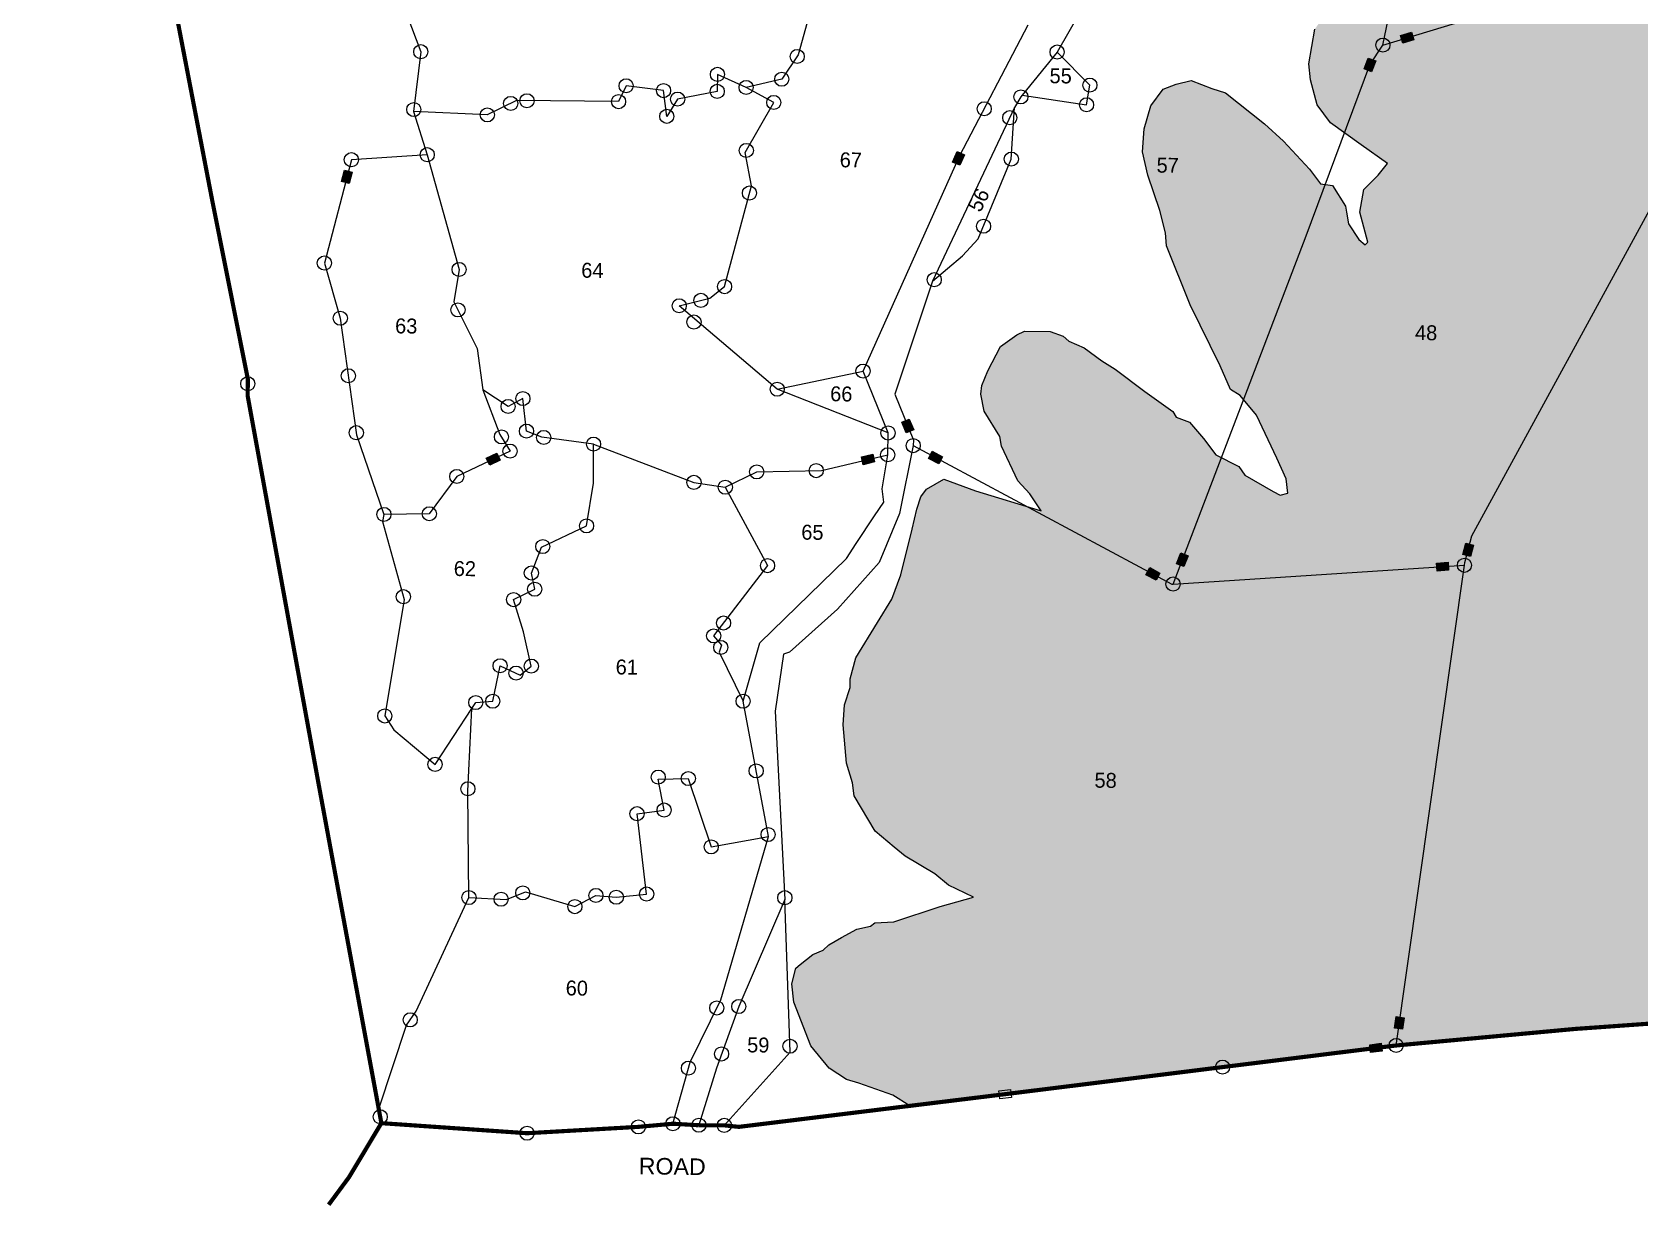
# Model space of a CAD drawing. Header units: metres. Extents: x 278900 to 282293, y 2048818 to 2051307.
# Drawn here: x 279355 to 280147, y 2048845 to 2049424 of the extents above; entities that cross this region are included whole.
import ezdxf
from ezdxf.enums import TextEntityAlignment as Align

# ---------------------------------------------------------------- set-up
doc = ezdxf.new("R2010")
doc.units = ezdxf.units.M
doc.header["$MEASUREMENT"] = 0
doc.linetypes.add('DIVIDE', pattern=[1.25, 0.5, -0.25, 0, -0.25, 0, -0.25])
for name, color, linetype in [('POLY_HATCH', 12, 'Continuous'), ('POLY_PARCEL', 6, 'Continuous'), ('POLY_ROAD', 30, 'Continuous'), ('SYM_STONE', 1, 'Continuous'), ('TEXT_MAPOUT', 7, 'Continuous'), ('TEXT_PARCEL', 7, 'Continuous'), ('V_BOUND_LINE', 7, 'Continuous'), ('V_DIVIDE_LINE', 7, 'DIVIDE')]:
    doc.layers.add(name, color=color, linetype=linetype)
doc.styles.get("Standard").update_dxf_attribs({"font": 'arial.ttf'})
doc.styles.add('TEXT_MAP', font='KRDEV050.TTF')

# ---------------------------------------------------------------- blocks, each defined once
blk = doc.blocks.new('STONE')
blk.add_circle((0, 0), 0.851)
blk = doc.blocks.new('STONESQUAREFILLED')
blk.add_hatch(color=256).paths.add_polyline_path([(0.7, -0.48), (0.7, 0.48), (-0.7, 0.48), (-0.7, -0.48)])
blk.add_lwpolyline([(-0.7, 0.48), (0.7, 0.48), (0.7, -0.48), (-0.7, -0.48)], close=True)
blk = doc.blocks.new('STONESQUARE')
blk.add_lwpolyline([(-0.7, 0.48), (0.7, 0.48), (0.7, -0.48), (-0.7, -0.48)], close=True)

msp = doc.modelspace()

# ---------------------------------------------------------------- hatches: boundary and pattern name
at = {"layer": 'POLY_HATCH'}
h = msp.add_hatch(dxfattribs=at)
h.set_pattern_fill('ZIGZAG', color=256, scale=40.908146, angle=-0.76055, style=0)
h.set_pattern_definition([(359.23945, (278753.173, 2048557.4505), (5.180943, 5.045192), [5.113518, -5.113518]), (89.23945, (278758.286, 2048557.3826), (-5.045192, 5.180943), [5.113518, -5.113518])])
h.paths.add_polyline_path([(280945.56, 2049077.72), (280953.31, 2049087.44), (280969.54, 2049101.06), (280976.86, 2049108.18), (280983.7, 2049109.89), (280990.74, 2049111.2), (281008.5, 2049119.79), (281020.08, 2049131.26), (281030.73, 2049137.47), (281050.65, 2049157.45), (281055.78, 2049166.4), (281053.69, 2049175.05), (281051.78, 2049182.09), (281043.97, 2049183.2), (281037.44, 2049189.3), (281025, 2049189.66), (281018.78, 2049189.15), (281014, 2049192.02), (280996.93, 2049190.04), (280986.07, 2049188.18), (280980.27, 2049189.46), (280962.71, 2049189.91), (280952.22, 2049185.04), (280937.71, 2049180.02), (280930.67, 2049178.51), (280923.24, 2049177.61), (280915.83, 2049178.91), (280901.75, 2049176.09), (280894.07, 2049171.38), (280886.16, 2049165.07), (280878.5, 2049161.76), (280871.67, 2049160.85), (280858.52, 2049162.61), (280853.92, 2049163.67), (280837.91, 2049165.89), (280831.29, 2049165.77), (280826.81, 2049161.22), (280820.81, 2049161.9), (280812.85, 2049167.02), (280808.53, 2049173.69), (280793.79, 2049181.91), (280778.99, 2049185.11), (280768.77, 2049185.85), (280755.63, 2049193.24), (280747.67, 2049197.55), (280742.31, 2049201.83), (280736.88, 2049201.1), (280724.68, 2049197.26), (280713.39, 2049193.4), (280708.51, 2049188.26), (280700.95, 2049177.93), (280695.69, 2049158.96), (280690.12, 2049147.41), (280683.78, 2049138.47), (280671.44, 2049130.82), (280650.92, 2049126.08), (280636.3, 2049119.34), (280621.32, 2049109.11), (280605.54, 2049098.7), (280593.71, 2049083.62), (280587.5, 2049069.07), (280584.74, 2049057.68), (280576.63, 2049051.18), (280564.08, 2049044.58), (280565.14, 2049034.19), (280561.37, 2049021.06), (280561.93, 2049018.06), (280566.89, 2049015.2), (280579.7, 2049020.62), (280593.99, 2049021.65), (280607.93, 2049018.73), (280612.75, 2049015.32), (280620.07, 2049017.05), (280635.52, 2049013.2), (280647, 2049008.49), (280670.14, 2049011.83), (280672.22, 2049007.85), (280683.76, 2049007.4), (280690.44, 2049004.25), (280697.08, 2049005.37), (280705.78, 2049010.86), (280720.28, 2049015.88), (280725.48, 2049014.41), (280731.87, 2049012.32), (280739.51, 2049014.02), (280747.8, 2049018.93), (280757.63, 2049019), (280770.56, 2049026.24), (280781.42, 2049027.9), (280788.22, 2049026.81), (280799.96, 2049026.05), (280803.72, 2049022.19), (280817.58, 2049023.41), (280822.59, 2049023.54), (280826.58, 2049022.09), (280832, 2049022.42), (280839.7, 2049027.73), (280843.54, 2049033.85), (280866.95, 2049040.79), (280883.61, 2049042.18), (280898.07, 2049043.79), (280912.88, 2049047.89), (280934.53, 2049062.64)])
h.paths.add_polyline_path([(280745.24, 2049101.46), (280746.87, 2049105.38), (280751.12, 2049108.48), (280755.87, 2049110), (280768.77, 2049111.14), (280781.37, 2049108.87), (280787.69, 2049110.1), (280797.96, 2049110.49), (280806.35, 2049108.8), (280807.32, 2049103), (280800.97, 2049099.67), (280796.48, 2049098.42), (280792.28, 2049099), (280784.92, 2049099.36), (280779.63, 2049096.8), (280773.81, 2049093.99), (280765.13, 2049093.84), (280757.79, 2049095.52), (280752.27, 2049095.85), (280750.16, 2049095.62), (280747.02, 2049096.45)], flags=16)
h.paths.add_polyline_path([(280297.94, 2049398.74), (280297.83, 2049404.76), (280294.04, 2049412.4), (280284.79, 2049419.13), (280290.74, 2049426.72), (280289.87, 2049435.09), (280287.47, 2049444.84), (280286.52, 2049460.6), (280291.46, 2049480.95), (280289.54, 2049497.7), (280289.44, 2049508.51), (280286.79, 2049514.19), (280286.46, 2049518.47), (280284.77, 2049523.16), (280279.58, 2049528.09), (280274.98, 2049532.81), (280278.36, 2049538.21), (280281.58, 2049546.53), (280283.58, 2049554.34), (280284.54, 2049565.94), (280282.71, 2049570.29), (280278.97, 2049573.31), (280276.59, 2049577.12), (280272.01, 2049578.53), (280267.15, 2049579.13), (280257.13, 2049577.11), (280249.03, 2049577.75), (280236.66, 2049581.97), (280238.63, 2049587.61), (280238.36, 2049595.48), (280234.07, 2049605.52), (280231.38, 2049612.43), (280222.64, 2049620.24), (280220.83, 2049632.04), (280210.8, 2049641.02), (280213.65, 2049661.98), (280213.36, 2049664.77), (280213.08, 2049668.54), (280210.07, 2049675.78), (280206.67, 2049679.26), (280199.41, 2049687.38), (280193.38, 2049689.59), (280189.36, 2049682.44), (280179.06, 2049696.16), (280160.24, 2049685.12), (280156.62, 2049688.41), (280150.8, 2049695.82), (280142.03, 2049699.1), (280136.12, 2049696.24), (280128.72, 2049700.18), (280124.7, 2049703.61), (280122.4, 2049717.87), (280118.59, 2049730.23), (280117.24, 2049727.07), (280116.06, 2049708.76), (280112.79, 2049702.07), (280109.95, 2049686.02), (280103.98, 2049673), (280092.34, 2049670.35), (280081.82, 2049658.48), (280077.3, 2049656.67), (280068.25, 2049651.55), (280062.43, 2049649.94), (280059.58, 2049647.18), (280052.5, 2049635.67), (280049.8, 2049629.35), (280049.38, 2049619.36), (280051.59, 2049615.95), (280051.52, 2049610.1), (280055.2, 2049599), (280062.48, 2049590.67), (280061.27, 2049580.44), (280054.1, 2049566.57), (280050.57, 2049556.02), (280049.1, 2049547.25), (280045.21, 2049542.8), (280037.47, 2049536.82), (280031.35, 2049534.64), (280023.5, 2049537.68), (280019.23, 2049538.86), (280014.95, 2049539.59), (280008.82, 2049535.84), (280011, 2049530.18), (280006.71, 2049530.01), (280003.35, 2049531.86), (279997.28, 2049533.52), (279990.76, 2049534.28), (279986.89, 2049531.85), (279981.14, 2049523.21), (279975.68, 2049520.13), (279972.43, 2049512.96), (279970.6, 2049493.6), (279968, 2049484.63), (279967.46, 2049478.32), (279972.44, 2049462.71), (279975.56, 2049460.19), (279979.56, 2049455.18), (279989.62, 2049449.18), (280010.54, 2049442.46), (280004, 2049442.55), (279996.28, 2049438.59), (279986.87, 2049425.87), (279983.93, 2049408.78), (279984.73, 2049400.89), (279987.95, 2049388.45), (279994.6, 2049379.57), (280009.79, 2049368.78), (280022.74, 2049359.59), (280018.16, 2049353.79), (280011, 2049346.77), (280009.14, 2049335.67), (280012.93, 2049320.79), (280011.63, 2049319.53), (280008.53, 2049322.14), (280003.49, 2049329.91), (280002.57, 2049335.63), (280002.04, 2049338.49), (279995.61, 2049348.7), (279989.62, 2049349.63), (279984.25, 2049356.84), (279971.48, 2049370.62), (279962.15, 2049379.08), (279942.81, 2049394.48), (279936.04, 2049396.54), (279925.99, 2049400.41), (279918.5, 2049398.75), (279912.1, 2049396.2), (279906.05, 2049388.03), (279902.82, 2049376.66), (279902.01, 2049365.26), (279904.5, 2049353.82), (279910.41, 2049336.4), (279913.34, 2049325.39), (279913.7, 2049319.02), (279925.43, 2049289.98), (279940.18, 2049259.95), (279945.29, 2049248.25), (279950.08, 2049245.33), (279958.08, 2049235.57), (279968.11, 2049214.37), (279972.81, 2049204.22), (279973.59, 2049197.18), (279969.85, 2049196.14), (279966.36, 2049197.94), (279952.41, 2049206.02), (279949.4, 2049210.23), (279938.06, 2049216.09), (279932.02, 2049224.07), (279925.1, 2049232.06), (279918.54, 2049234.56), (279916.82, 2049237.43), (279903.12, 2049247.27), (279888.48, 2049258.31), (279881.94, 2049262.34), (279873.25, 2049268.82), (279865.6, 2049271.99), (279862.78, 2049274.45), (279856.44, 2049276.72), (279843.71, 2049276.89), (279839.96, 2049275.19), (279831.97, 2049269.44), (279825.66, 2049257.46), (279822.71, 2049250.26), (279822.22, 2049245.87), (279823.86, 2049237.51), (279831.6, 2049225.12), (279832.41, 2049220.28), (279840.53, 2049203.28), (279846.38, 2049196.84), (279851.97, 2049188.43), (279819.61, 2049198.29), (279804.03, 2049203.97), (279795.4, 2049199.04), (279792.72, 2049195.34), (279790.66, 2049189.23), (279788.33, 2049179.38), (279782.73, 2049156.91), (279778.4, 2049144.9), (279771.22, 2049133.37), (279760.67, 2049115.95), (279757.89, 2049105.68), (279757.84, 2049101.29), (279755.09, 2049092.77), (279754.3, 2049082.9), (279756.1, 2049064.1), (279759.05, 2049054.4), (279759.84, 2049048.03), (279770.15, 2049030.56), (279779.48, 2049022.75), (279784.91, 2049018.29), (279799.51, 2049009.54), (279806.24, 2049003.96), (279818.68, 2048998.09), (279802.15, 2048993.49), (279779.43, 2048985.89), (279769.93, 2048985.43), (279767.93, 2048983.7), (279761.11, 2048982.25), (279753.59, 2048978.18), (279747.39, 2048974.53), (279744.5, 2048971.94), (279739.43, 2048969.81), (279733.21, 2048964.85), (279730.99, 2048963.12), (279729.13, 2048955.25), (279730.11, 2048946.24), (279738.39, 2048924.84), (279747.46, 2048913.75), (279755.95, 2048908.15), (279762.08, 2048906.32), (279778.9, 2048900.39), (279787.18, 2048895.17), (279835.95, 2048901.16), (280026.95, 2048924.94), (280115.05, 2048933.08), (280205.62, 2048939.52), (280278.78, 2048923.9), (280341.18, 2048913.27), (280440.14, 2048892.57), (280444.54, 2048907.23), (280447.44, 2048918.2), (280449.09, 2048925.39), (280453.6, 2048940.15), (280460.22, 2048952.5), (280469.15, 2048958.6), (280472.1, 2048964.77), (280482, 2048971.57), (280494.04, 2048977.39), (280499.3, 2048976.84), (280508.26, 2048985.09), (280513.55, 2048987.65), (280520.53, 2048990.19), (280527.72, 2048991.29), (280534.7, 2048998.26), (280545.19, 2049006.1), (280549.03, 2049009.25), (280559.62, 2049009.11), (280560.99, 2049007.29), (280565.64, 2049011.62), (280566.89, 2049015.2), (280561.93, 2049018.06), (280561.37, 2049021.06), (280565.14, 2049034.19), (280564.08, 2049044.58), (280562.01, 2049069.16), (280563.19, 2049082.72), (280562.34, 2049093.82), (280561.86, 2049102.61), (280564.94, 2049109.16), (280566.52, 2049122.51), (280566.87, 2049134.49), (280567.4, 2049144.06), (280567.51, 2049152.45), (280569.6, 2049174.3), (280570.37, 2049186.86), (280571.4, 2049189.64), (280573.39, 2049203.79), (280577.1, 2049212.13)])
h.paths.add_polyline_path([(280188.4, 2049507.42), (280185.89, 2049513.13), (280178.97, 2049516.58), (280176.91, 2049516.86), (280168.79, 2049527.55), (280152.03, 2049548.67), (280145.14, 2049554.95), (280137.92, 2049555.31), (280130.17, 2049554.9), (280125.49, 2049552.64), (280122.51, 2049545.98), (280118.16, 2049548.87), (280118.07, 2049561.77), (280119.03, 2049575.44), (280120.09, 2049577.23), (280122.05, 2049589.07), (280124.38, 2049608.78), (280126.51, 2049613.14), (280128.93, 2049620.59), (280126.99, 2049630.16), (280127.09, 2049637.64), (280131.68, 2049653.06), (280137.97, 2049660.2), (280143.45, 2049664.52), (280146.57, 2049666.02), (280153.52, 2049664.38), (280157.85, 2049659.94), (280163.25, 2049653), (280172.43, 2049630.59), (280180.15, 2049609.33), (280181.62, 2049603.12), (280182.08, 2049579.38), (280191.86, 2049557.57), (280191.97, 2049546.22), (280190.29, 2049536.95), (280191.27, 2049529.32), (280193.2, 2049518.97), (280195.3, 2049513.35), (280189.97, 2049509.21)], flags=16)

# ---------------------------------------------------------------- linework, layer by layer
for points in [[(279984.25, 2049356.84), (279989.62, 2049349.63), (279995.61, 2049348.7), (280002.04, 2049338.49), (280002.57, 2049335.63), (280003.49, 2049329.91), (280008.53, 2049322.14), (280011.63, 2049319.53), (280012.93, 2049320.79), (280009.14, 2049335.67), (280011, 2049346.77), (280018.16, 2049353.79), (280022.74, 2049359.59), (280009.79, 2049368.78), (279994.6, 2049379.57), (279987.95, 2049388.45), (279984.73, 2049400.89), (279983.93, 2049408.78), (279986.87, 2049425.87)], [(279778.9, 2048900.39), (279762.08, 2048906.32), (279755.95, 2048908.15), (279747.46, 2048913.75), (279738.39, 2048924.84), (279730.11, 2048946.24), (279729.13, 2048955.25), (279730.99, 2048963.12), (279733.21, 2048964.85), (279739.43, 2048969.81), (279744.5, 2048971.94), (279747.39, 2048974.53), (279753.59, 2048978.18), (279761.11, 2048982.25), (279767.93, 2048983.7), (279769.93, 2048985.43), (279779.43, 2048985.89), (279802.15, 2048993.49), (279818.68, 2048998.09), (279806.24, 2049003.96), (279799.51, 2049009.54), (279784.91, 2049018.29), (279779.48, 2049022.75), (279770.15, 2049030.56), (279759.84, 2049048.03), (279759.05, 2049054.4), (279756.1, 2049064.1), (279754.3, 2049082.9), (279755.09, 2049092.77), (279757.84, 2049101.29), (279757.89, 2049105.68), (279760.67, 2049115.95), (279771.22, 2049133.37), (279778.4, 2049144.9), (279782.73, 2049156.91), (279788.33, 2049179.38), (279790.66, 2049189.23), (279792.72, 2049195.34), (279795.4, 2049199.04), (279804.03, 2049203.97), (279819.61, 2049198.29), (279851.97, 2049188.43), (279846.38, 2049196.84), (279840.53, 2049203.28), (279832.41, 2049220.28), (279831.6, 2049225.12), (279823.86, 2049237.51), (279822.22, 2049245.87), (279822.71, 2049250.26), (279825.66, 2049257.46), (279831.97, 2049269.44), (279839.96, 2049275.19), (279843.71, 2049276.89), (279856.44, 2049276.72), (279862.78, 2049274.45), (279865.6, 2049271.99), (279873.25, 2049268.82), (279881.94, 2049262.34), (279888.48, 2049258.31), (279903.12, 2049247.27), (279916.82, 2049237.43), (279918.54, 2049234.56), (279925.1, 2049232.06), (279932.02, 2049224.07), (279938.06, 2049216.09), (279949.4, 2049210.23), (279952.41, 2049206.02), (279966.36, 2049197.94), (279969.85, 2049196.14), (279973.59, 2049197.18), (279972.81, 2049204.22), (279968.11, 2049214.37), (279958.08, 2049235.57), (279950.08, 2049245.33), (279945.29, 2049248.25), (279940.18, 2049259.95), (279925.43, 2049289.98), (279913.7, 2049319.02), (279913.34, 2049325.39), (279910.41, 2049336.4), (279904.5, 2049353.82), (279902.01, 2049365.26), (279902.82, 2049376.66), (279906.05, 2049388.03), (279912.1, 2049396.2), (279918.5, 2049398.75), (279925.99, 2049400.41), (279936.04, 2049396.54), (279942.81, 2049394.48), (279962.15, 2049379.08), (279971.48, 2049370.62), (279984.25, 2049356.84)], [(280439.98, 2048892.03), (280210.28, 2048938.16), (280103.12, 2048931.97), (280026.31, 2048924.86), (279787.18, 2048895.17)], [(279787.18, 2048895.17), (279778.9, 2048900.39)]]:
    msp.add_lwpolyline(points, dxfattribs=at)
at = {"layer": 'POLY_PARCEL'}
for points in [[(280020.44, 2049417.95), (280149.47, 2049457.24), (280160.37, 2049459.49), (280193.56, 2049470.78), (280215.54, 2049627.83)], [(280020.44, 2049417.95), (280048.49, 2049553.42)], [(279522.14, 2049478.13), (279546.16, 2049414.68), (279542.6, 2049385.21)], [(279744.41, 2049456.92), (279732.24, 2049413.09), (279724.1, 2049401.13), (279706.53, 2049397.09)], [(279916.99, 2049152.34), (279982.57, 2049324.02), (280014.05, 2049408.18), (280020.44, 2049417.95)], [(279842.67, 2049393.3), (279874.37, 2049388.51), (279876, 2049398.23), (279859.84, 2049414.51)], [(279706.53, 2049397.09), (279692.41, 2049403.5), (279692.3, 2049395.14), (279672.79, 2049391.31), (279667.42, 2049382.83), (279665.83, 2049395.49), (279647.38, 2049397.87), (279643.68, 2049390.09), (279593.28, 2049390.57), (279578.97, 2049383.56), (279542.6, 2049385.21)], [(279721.88, 2049248.37), (279673.54, 2049289.45), (279688.61, 2049293.23), (279695.93, 2049298.92), (279709.11, 2049348.57), (279706.07, 2049365.07), (279720.15, 2049389.67), (279706.53, 2049397.09)], [(279542.6, 2049385.21), (279549.33, 2049363.92)], [(279820.97, 2049322.4), (279837.27, 2049361.77), (279838.88, 2049387.23)], [(279549.33, 2049363.92), (279511.95, 2049361.46), (279498.64, 2049310.53), (279506.5, 2049283.36), (279514.55, 2049225.8), (279528, 2049186.66)], [(279549.33, 2049363.92), (279565.08, 2049307.36), (279562.53, 2049291.45), (279573.9, 2049268.35), (279576.73, 2049247.97)], [(280060.64, 2049161.59), (280060.84, 2049163.03), (280064.21, 2049176.11), (280156.81, 2049345.64), (280163.6, 2049349.37)], [(279798.41, 2049301.63), (279813.27, 2049314.02), (279820.97, 2049322.4)], [(279721.88, 2049248.37), (279764.18, 2049257.29)], [(279576.73, 2049247.97), (279585.2, 2049226.07), (279590.15, 2049217.84), (279563.9, 2049205.35), (279550.38, 2049186.95), (279528, 2049186.66)], [(279631.32, 2049221.28), (279605.85, 2049224.7), (279598.28, 2049227.69), (279596.49, 2049243.73), (279589.2, 2049239.84), (279576.73, 2049247.97)], [(279776.5, 2049226.79), (279721.88, 2049248.37)], [(279571.3, 2049090.97), (279573.26, 2049093.94), (279581.64, 2049094.61), (279585.28, 2049112.08), (279595.14, 2049107.48), (279600.65, 2049111.88), (279596.79, 2049128.85), (279591.94, 2049144.67), (279602.32, 2049149.78), (279600.68, 2049157.78), (279605.71, 2049170.55), (279627.89, 2049180.99), (279631.25, 2049202.11), (279631.32, 2049221.28)], [(279631.32, 2049221.28), (279631.32, 2049221.28)], [(279631.32, 2049221.28), (279680.83, 2049202.45), (279696.27, 2049200.05)], [(279788.89, 2049220.56), (279916.46, 2049152.31), (279916.99, 2049152.34)], [(279696.27, 2049200.05), (279711.75, 2049207.62), (279743.62, 2049208.28), (279776.34, 2049216.04)], [(279696.27, 2049200.05), (279717.09, 2049161.41), (279690.54, 2049126.78), (279694.42, 2049122.27), (279693.29, 2049118.8), (279705.04, 2049094.6)], [(279528, 2049186.66), (279527.37, 2049183.17), (279537.95, 2049144.71), (279528.41, 2049087.34), (279532.8, 2049080.47), (279553.2, 2049063.48), (279571.3, 2049090.97)], [(279916.99, 2049152.34), (280060.64, 2049161.59)], [(280026.95, 2048924.94), (280060.64, 2049161.59)], [(279569.33, 2049050.25), (279571.3, 2049090.97)], [(279569.91, 2048997.84), (279588.42, 2048996.9), (279597.74, 2049000.64), (279622.12, 2048993.36), (279632.5, 2048998.89), (279642.54, 2048997.98), (279657.5, 2048999.58), (279652.75, 2049039.15), (279666.12, 2049040.96), (279663.26, 2049056.14), (279678.05, 2049056.48), (279689.33, 2049022.81), (279717.55, 2049027.97)], [(279569.91, 2048997.84), (279569.33, 2049050.25)], [(279525.44, 2048893.7), (279539.16, 2048934.98), (279543.89, 2048941.87), (279569.91, 2048997.84)], [(279695.78, 2048885.58), (279728.27, 2048921.66), (279725.66, 2048996.9)]]:
    msp.add_lwpolyline(points, dxfattribs=at)
at = {"layer": 'POLY_ROAD'}
for points in [[(280017.31, 2049552.06), (279952.26, 2049522.53), (279933.51, 2049511.12), (279903.96, 2049475.33), (279897.97, 2049466.22), (279872.06, 2049435.68), (279859.84, 2049414.51)], [(279764.18, 2049257.29), (279811.89, 2049363.6), (279845.59, 2049427.86)], [(279859.84, 2049414.51), (279842.67, 2049393.3)], [(279842.67, 2049393.3), (279841.96, 2049392.42), (279838.88, 2049387.23)], [(279838.88, 2049387.23), (279798.41, 2049301.63)], [(279798.41, 2049301.63), (279779.88, 2049245.86), (279789.09, 2049223.25), (279788.89, 2049220.56)], [(279776.5, 2049226.79), (279764.18, 2049257.29)], [(279776.34, 2049216.04), (279776.5, 2049226.79)], [(279788.89, 2049220.56), (279782.11, 2049187.13), (279772.12, 2049163.03), (279751.65, 2049139.94), (279727.91, 2049118.72), (279724.89, 2049117.81), (279720.87, 2049089.63), (279725.66, 2048996.9)], [(279705.04, 2049094.6), (279713.22, 2049123.44), (279755.97, 2049164.97), (279760.83, 2049172.35), (279769.88, 2049186.01), (279774.41, 2049192.76), (279773.54, 2049199.26), (279776.34, 2049216.04)], [(279717.55, 2049027.97), (279705.04, 2049094.6)], [(279670.45, 2048886.37), (279678.94, 2048916.79), (279694.08, 2048947.47), (279717.55, 2049027.97)], [(279725.66, 2048996.9), (279702.94, 2048944.15), (279691.89, 2048913.76), (279683.26, 2048885.63)]]:
    msp.add_lwpolyline(points, dxfattribs=at)
at = {"layer": 'V_BOUND_LINE', "const_width": 2.05}
for points in [[(279355.62, 2049788.16), (279359.91, 2049774.53), (279443.25, 2049341.95), (279460.93, 2049253.29), (279460.82, 2049245.12), (279495.65, 2049054.6), (279525.44, 2048893.7)], [(280026.95, 2048924.94), (280115.05, 2048933.08), (280205.62, 2048939.52), (280278.78, 2048923.9), (280341.18, 2048913.27), (280438.02, 2048893.02), (280444.13, 2048889.94)], [(279695.78, 2048885.58), (279702.97, 2048884.83), (279835.95, 2048901.16), (280026.95, 2048924.94)], [(279525.44, 2048893.7), (279526.74, 2048886.66)], [(279526.74, 2048886.66), (279598.55, 2048881.7), (279653.42, 2048884.83), (279670.45, 2048886.37)], [(279670.45, 2048886.37), (279683.26, 2048885.63)], [(279683.26, 2048885.63), (279695.78, 2048885.58)]]:
    msp.add_lwpolyline(points, dxfattribs=at)
at = {"layer": 'V_DIVIDE_LINE', "ltscale": 10, "const_width": 2.05, "flags": 128}
msp.add_lwpolyline([(279526.74, 2048886.66), (279510.8, 2048860.03), (279500.75, 2048846.44)], dxfattribs=at)

# ---------------------------------------------------------------- block references
at = {"layer": 'SYM_STONE'}
for name, p, xscale, yscale, zscale, rotation in [('STONESQUAREFILLED', (280032.39, 2049421.58), 4.090814584522034, 4.090814584522034, 4.090814584522034, 16.93860440466578), ('STONE', (279546.16, 2049414.68), 4.090814584522034, 4.090814584522034, 4.090814584522034, 359.2394459106715), ('STONE', (279731.74, 2049412.35), 4.090814584522034, 4.090814584522034, 4.090814584522034, 359.2394459106715), ('STONE', (279859.84, 2049414.51), 4.090814584522034, 4.090814584522034, 4.090814584522034, 359.2394459106715), ('STONE', (280020.44, 2049417.95), 4.090814584522034, 4.090814584522034, 4.090814584522034, 359.2394459106715), ('STONESQUAREFILLED', (280014.05, 2049408.18), 4.090814584522034, 4.090814584522034, 4.090814584522034, 69.61005789759663), ('STONE', (279647.38, 2049397.87), 4.090814584522034, 4.090814584522034, 4.090814584522034, 359.2394459106715), ('STONE', (279692.41, 2049403.5), 4.090814584522034, 4.090814584522034, 4.090814584522034, 359.2394459106715), ('STONE', (279706.53, 2049397.09), 4.090814584522034, 4.090814584522034, 4.090814584522034, 359.2394459106715), ('STONE', (279724.1, 2049401.13), 4.090814584522034, 4.090814584522034, 4.090814584522034, 359.2394459106715), ('STONE', (279876, 2049398.23), 4.090814584522034, 4.090814584522034, 4.090814584522034, 359.2394459106715), ('STONE', (279590.48, 2049389.2), 4.090814584522034, 4.090814584522034, 4.090814584522034, 359.2394459106715), ('STONE', (279598.52, 2049390.52), 4.090814584522034, 4.090814584522034, 4.090814584522034, 359.2394459106715), ('STONE', (279643.68, 2049390.09), 4.090814584522034, 4.090814584522034, 4.090814584522034, 359.2394459106715), ('STONE', (279665.83, 2049395.49), 4.090814584522034, 4.090814584522034, 4.090814584522034, 359.2394459106715), ('STONE', (279672.79, 2049391.31), 4.090814584522034, 4.090814584522034, 4.090814584522034, 359.2394459106715), ('STONE', (279692.3, 2049395.14), 4.090814584522034, 4.090814584522034, 4.090814584522034, 359.2394459106715), ('STONE', (279720.15, 2049389.67), 4.090814584522034, 4.090814584522034, 4.090814584522034, 359.2394459106715), ('STONE', (279841.96, 2049392.42), 4.090814584522034, 4.090814584522034, 4.090814584522034, 359.2394459106715), ('STONE', (279874.37, 2049388.51), 4.090814584522034, 4.090814584522034, 4.090814584522034, 359.2394459106715), ('STONE', (279542.72, 2049386.17), 4.090814584522034, 4.090814584522034, 4.090814584522034, 359.2394459106715), ('STONE', (279578.97, 2049383.56), 4.090814584522034, 4.090814584522034, 4.090814584522034, 359.2394459106715), ('STONE', (279667.42, 2049382.83), 4.090814584522034, 4.090814584522034, 4.090814584522034, 359.2394459106715), ('STONE', (279823.93, 2049386.54), 4.090814584522034, 4.090814584522034, 4.090814584522034, 359.2394459106715), ('STONE', (279836.49, 2049382.17), 4.090814584522034, 4.090814584522034, 4.090814584522034, 359.2394459106715), ('STONE', (279706.62, 2049366.03), 4.090814584522034, 4.090814584522034, 4.090814584522034, 359.2394459106715), ('STONE', (279511.95, 2049361.46), 4.090814584522034, 4.090814584522034, 4.090814584522034, 359.2394459106715), ('STONE', (279549.33, 2049363.92), 4.090814584522034, 4.090814584522034, 4.090814584522034, 359.2394459106715), ('STONESQUAREFILLED', (279811.23, 2049362.12), 4.090814584522033, 4.090814584522033, 4.090814584522033, 65.82978067476574), ('STONE', (279837.27, 2049361.77), 4.090814584522034, 4.090814584522034, 4.090814584522034, 359.2394459106715), ('STONESQUAREFILLED', (279509.73, 2049352.97), 4.090814584522034, 4.090814584522034, 4.090814584522034, 75.35415591671321), ('STONE', (279708.17, 2049345.03), 4.090814584522034, 4.090814584522034, 4.090814584522034, 359.2394459106715), ('STONE', (279823.56, 2049328.66), 4.090814584522034, 4.090814584522034, 4.090814584522034, 359.2394459106715), ('STONE', (279498.64, 2049310.53), 4.090814584522034, 4.090814584522034, 4.090814584522034, 359.2394459106715), ('STONE', (279565.08, 2049307.36), 4.090814584522034, 4.090814584522034, 4.090814584522034, 359.2394459106715), ('STONE', (279799.24, 2049302.33), 4.090814584522034, 4.090814584522034, 4.090814584522034, 359.2394459106715), ('STONE', (279695.93, 2049298.92), 4.090814584522034, 4.090814584522034, 4.090814584522034, 359.2394459106715), ('STONE', (279564.5, 2049287.45), 4.090814584522034, 4.090814584522034, 4.090814584522034, 359.2394459106715), ('STONE', (279673.54, 2049289.45), 4.090814584522034, 4.090814584522034, 4.090814584522034, 359.2394459106715), ('STONE', (279684.26, 2049292.13), 4.090814584522034, 4.090814584522034, 4.090814584522034, 359.2394459106715), ('STONE', (279506.5, 2049283.36), 4.090814584522034, 4.090814584522034, 4.090814584522034, 359.2394459106715), ('STONE', (279680.83, 2049281.46), 4.090814584522034, 4.090814584522034, 4.090814584522034, 359.2394459106715), ('STONE', (279510.47, 2049254.98), 4.090814584522034, 4.090814584522034, 4.090814584522034, 359.2394459106715), ('STONE', (279764.18, 2049257.29), 4.090814584522034, 4.090814584522034, 4.090814584522034, 359.2394459106715), ('STONE', (279460.9, 2049251.05), 4.090814584522034, 4.090814584522034, 4.090814584522034, 359.2394459106715), ('STONE', (279721.88, 2049248.37), 4.090814584522034, 4.090814584522034, 4.090814584522034, 359.2394459106715), ('STONE', (279589.2, 2049239.84), 4.090814584522034, 4.090814584522034, 4.090814584522034, 359.2394459106715), ('STONE', (279596.49, 2049243.73), 4.090814584522034, 4.090814584522034, 4.090814584522034, 359.2394459106715), ('STONESQUAREFILLED', (279786.24, 2049230.24), 4.090814584522034, 4.090814584522034, 4.090814584522034, 112.1571683323348), ('STONE', (279514.39, 2049226.91), 4.090814584522034, 4.090814584522034, 4.090814584522034, 359.2394459106715), ('STONE', (279585.92, 2049224.87), 4.090814584522034, 4.090814584522034, 4.090814584522034, 359.2394459106715), ('STONE', (279598.28, 2049227.69), 4.090814584522034, 4.090814584522034, 4.090814584522034, 359.2394459106715), ('STONE', (279606.76, 2049224.58), 4.090814584522034, 4.090814584522034, 4.090814584522034, 359.2394459106715), ('STONE', (279776.5, 2049226.79), 4.090814584522034, 4.090814584522034, 4.090814584522034, 359.2394459106715), ('STONE', (279590.15, 2049217.84), 4.090814584522034, 4.090814584522034, 4.090814584522034, 359.2394459106715), ('STONE', (279631.32, 2049221.28), 4.090814584522034, 4.090814584522034, 4.090814584522034, 359.2394459106715), ('STONE', (279776.34, 2049216.04), 4.090814584522034, 4.090814584522034, 4.090814584522034, 359.2394459106715), ('STONE', (279788.89, 2049220.56), 4.090814584522034, 4.090814584522034, 4.090814584522034, 359.2394459106715), ('STONESQUAREFILLED', (279799.92, 2049214.66), 4.090814584522033, 4.090814584522033, 4.090814584522033, 331.85283987806), ('STONESQUAREFILLED', (279581.89, 2049213.91), 4.090814584522033, 4.090814584522033, 4.090814584522033, 205.4481940495775), ('STONE', (279711.75, 2049207.62), 4.090814584522034, 4.090814584522034, 4.090814584522034, 359.2394459106715), ('STONE', (279741.09, 2049208.23), 4.090814584522034, 4.090814584522034, 4.090814584522034, 359.2394459106715), ('STONESQUAREFILLED', (279766.64, 2049213.74), 4.090814584522033, 4.090814584522033, 4.090814584522033, 193.3312970657926), ('STONE', (279563.9, 2049205.35), 4.090814584522034, 4.090814584522034, 4.090814584522034, 359.2394459106715), ('STONE', (279680.83, 2049202.45), 4.090814584522034, 4.090814584522034, 4.090814584522034, 359.2394459106715), ('STONE', (279696.27, 2049200.05), 4.090814584522034, 4.090814584522034, 4.090814584522034, 359.2394459106715), ('STONE', (279528, 2049186.66), 4.090814584522034, 4.090814584522034, 4.090814584522034, 359.2394459106715), ('STONE', (279550.38, 2049186.95), 4.090814584522034, 4.090814584522034, 4.090814584522034, 359.2394459106715), ('STONE', (279627.89, 2049180.99), 4.090814584522034, 4.090814584522034, 4.090814584522034, 359.2394459106715), ('STONE', (279606.29, 2049170.82), 4.090814584522034, 4.090814584522034, 4.090814584522034, 359.2394459106715), ('STONESQUAREFILLED', (280062.45, 2049169.25), 4.090814584522034, 4.090814584522034, 4.090814584522034, 75.55801395278162), ('STONE', (279717.09, 2049161.41), 4.090814584522034, 4.090814584522034, 4.090814584522034, 359.2394459106715), ('STONESQUAREFILLED', (279921.56, 2049164.31), 4.090814584522034, 4.090814584522034, 4.090814584522034, 69.09233222715292), ('STONESQUAREFILLED', (280049.84, 2049160.9), 4.090814584522033, 4.090814584522033, 4.090814584522033, 183.6838548185805), ('STONE', (280060.64, 2049161.59), 4.090814584522034, 4.090814584522034, 4.090814584522034, 359.2394459106715), ('STONE', (279600.68, 2049157.78), 4.090814584522034, 4.090814584522034, 4.090814584522034, 359.2394459106715), ('STONESQUAREFILLED', (279907.07, 2049157.34), 4.090814584522033, 4.090814584522033, 4.090814584522033, 151.8528398780618), ('STONE', (279916.99, 2049152.34), 4.090814584522034, 4.090814584522034, 4.090814584522034, 359.2394459106715), ('STONE', (279537.57, 2049146.09), 4.090814584522034, 4.090814584522034, 4.090814584522034, 359.2394459106715), ('STONE', (279591.94, 2049144.67), 4.090814584522034, 4.090814584522034, 4.090814584522034, 359.2394459106715), ('STONE', (279602.32, 2049149.78), 4.090814584522034, 4.090814584522034, 4.090814584522034, 359.2394459106715), ('STONE', (279695.41, 2049133.14), 4.090814584522034, 4.090814584522034, 4.090814584522034, 359.2394459106715), ('STONE', (279690.54, 2049126.78), 4.090814584522034, 4.090814584522034, 4.090814584522034, 359.2394459106715), ('STONE', (279694.04, 2049121.11), 4.090814584522034, 4.090814584522034, 4.090814584522034, 359.2394459106715), ('STONE', (279585.28, 2049112.08), 4.090814584522034, 4.090814584522034, 4.090814584522034, 359.2394459106715), ('STONE', (279600.65, 2049111.88), 4.090814584522034, 4.090814584522034, 4.090814584522034, 359.2394459106715), ('STONE', (279593.11, 2049108.43), 4.090814584522034, 4.090814584522034, 4.090814584522034, 359.2394459106715), ('STONE', (279528.41, 2049087.34), 4.090814584522034, 4.090814584522034, 4.090814584522034, 359.2394459106715), ('STONE', (279573.26, 2049093.94), 4.090814584522034, 4.090814584522034, 4.090814584522034, 359.2394459106715), ('STONE', (279581.64, 2049094.61), 4.090814584522034, 4.090814584522034, 4.090814584522034, 359.2394459106715), ('STONE', (279705.04, 2049094.6), 4.090814584522034, 4.090814584522034, 4.090814584522034, 359.2394459106715), ('STONE', (279553.2, 2049063.48), 4.090814584522034, 4.090814584522034, 4.090814584522034, 359.2394459106715), ('STONE', (279663.23, 2049057.19), 4.090814584522034, 4.090814584522034, 4.090814584522034, 359.2394459106715), ('STONE', (279678.05, 2049056.48), 4.090814584522034, 4.090814584522034, 4.090814584522034, 359.2394459106715), ('STONE', (279711.49, 2049060.26), 4.090814584522034, 4.090814584522034, 4.090814584522034, 359.2394459106715), ('STONE', (279569.39, 2049051.44), 4.090814584522034, 4.090814584522034, 4.090814584522034, 359.2394459106715), ('STONE', (279666.12, 2049040.96), 4.090814584522034, 4.090814584522034, 4.090814584522034, 359.2394459106715), ('STONE', (279652.75, 2049039.15), 4.090814584522034, 4.090814584522034, 4.090814584522034, 359.2394459106715), ('STONE', (279717.38, 2049028.88), 4.090814584522034, 4.090814584522034, 4.090814584522034, 359.2394459106715), ('STONE', (279689.33, 2049022.81), 4.090814584522034, 4.090814584522034, 4.090814584522034, 359.2394459106715), ('STONE', (279596.45, 2049000.12), 4.090814584522034, 4.090814584522034, 4.090814584522034, 359.2394459106715), ('STONE', (279569.91, 2048997.84), 4.090814584522034, 4.090814584522034, 4.090814584522034, 359.2394459106715), ('STONE', (279585.74, 2048997.03), 4.090814584522034, 4.090814584522034, 4.090814584522034, 359.2394459106715), ('STONE', (279622.12, 2048993.36), 4.090814584522034, 4.090814584522034, 4.090814584522034, 359.2394459106715), ('STONE', (279632.5, 2048998.89), 4.090814584522034, 4.090814584522034, 4.090814584522034, 359.2394459106715), ('STONE', (279642.54, 2048997.98), 4.090814584522034, 4.090814584522034, 4.090814584522034, 359.2394459106715), ('STONE', (279657.5, 2048999.58), 4.090814584522034, 4.090814584522034, 4.090814584522034, 359.2394459106715), ('STONE', (279725.62, 2048997.77), 4.090814584522034, 4.090814584522034, 4.090814584522034, 359.2394459106715), ('STONE', (279540.94, 2048937.58), 4.090814584522034, 4.090814584522034, 4.090814584522034, 359.2394459106715), ('STONE', (279692.08, 2048943.42), 4.090814584522034, 4.090814584522034, 4.090814584522034, 359.2394459106715), ('STONE', (279702.94, 2048944.15), 4.090814584522034, 4.090814584522034, 4.090814584522034, 359.2394459106715), ('STONESQUAREFILLED', (280028.53, 2048936.06), 4.090814584522033, 4.090814584522033, 4.090814584522033, 81.89792071826817), ('STONE', (279694.44, 2048920.77), 4.090814584522034, 4.090814584522034, 4.090814584522034, 359.2394459106715), ('STONE', (279728.17, 2048924.59), 4.090814584522034, 4.090814584522034, 4.090814584522034, 359.2394459106715), ('STONESQUAREFILLED', (280017, 2048923.71), 4.090814584522033, 4.090814584522033, 4.090814584522033, 187.0967524745763), ('STONE', (280026.95, 2048924.94), 4.090814584522034, 4.090814584522034, 4.090814584522034, 359.2394459106715), ('STONE', (279678.1, 2048913.78), 4.090814584522034, 4.090814584522034, 4.090814584522034, 359.2394459106715), ('STONE', (279941.37, 2048914.29), 4.090814584522034, 4.090814584522034, 4.090814584522034, 359.2394459106715), ('STONESQUARE', (279834.2, 2048900.95), 4.090814584522033, 4.090814584522033, 4.090814584522033, 7.050595812439148), ('STONE', (279526.16, 2048889.79), 4.090814584522034, 4.090814584522034, 4.090814584522034, 359.2394459106715), ('STONE', (279598.55, 2048881.7), 4.090814584522034, 4.090814584522034, 4.090814584522034, 359.2394459106715), ('STONE', (279653.42, 2048884.83), 4.090814584522034, 4.090814584522034, 4.090814584522034, 359.2394459106715), ('STONE', (279670.45, 2048886.37), 4.090814584522034, 4.090814584522034, 4.090814584522034, 359.2394459106715), ('STONE', (279683.26, 2048885.63), 4.090814584522034, 4.090814584522034, 4.090814584522034, 359.2394459106715), ('STONE', (279695.78, 2048885.58), 4.090814584522034, 4.090814584522034, 4.090814584522034, 359.2394459106715)]:
    msp.add_blockref(name, p, dxfattribs=dict(at, xscale=xscale, yscale=yscale, zscale=zscale, rotation=rotation))

# ---------------------------------------------------------------- texts
at = {"layer": 'TEXT_MAPOUT'}
msp.add_text('ROAD', height=8.182, rotation=359.23945, dxfattribs=at).set_placement((279653.57, 2048861.47))
at = {"layer": 'TEXT_PARCEL', "style": 'TEXT_MAP'}
for s, rotation, p in [('55', 359.23945, (279861.56, 2049399.1)), ('67', 359.23945, (279758.12, 2049357.67)), ('57', 359.23945, (279914.31, 2049355.04)), ('56', 63.93031, (279824.41, 2049340)), ('64', 359.23945, (279630.7, 2049303.26)), ('63', 359.23945, (279538.95, 2049275.84)), ('48', 359.23945, (280041.7, 2049272.53)), ('66', 359.23945, (279753.41, 2049242.36)), ('65', 359.23945, (279739.18, 2049174.16)), ('62', 359.23945, (279567.86, 2049156.26)), ('61', 359.23945, (279647.67, 2049107.76)), ('58', 359.23945, (279883.71, 2049051.93)), ('60', 359.23945, (279623.05, 2048949.55)), ('59', 359.23945, (279712.49, 2048921.5))]:
    msp.add_text(s, height=7.363, rotation=rotation, dxfattribs=at).set_placement(p, align=Align.CENTER)

doc.saveas('drawing.dxf')
